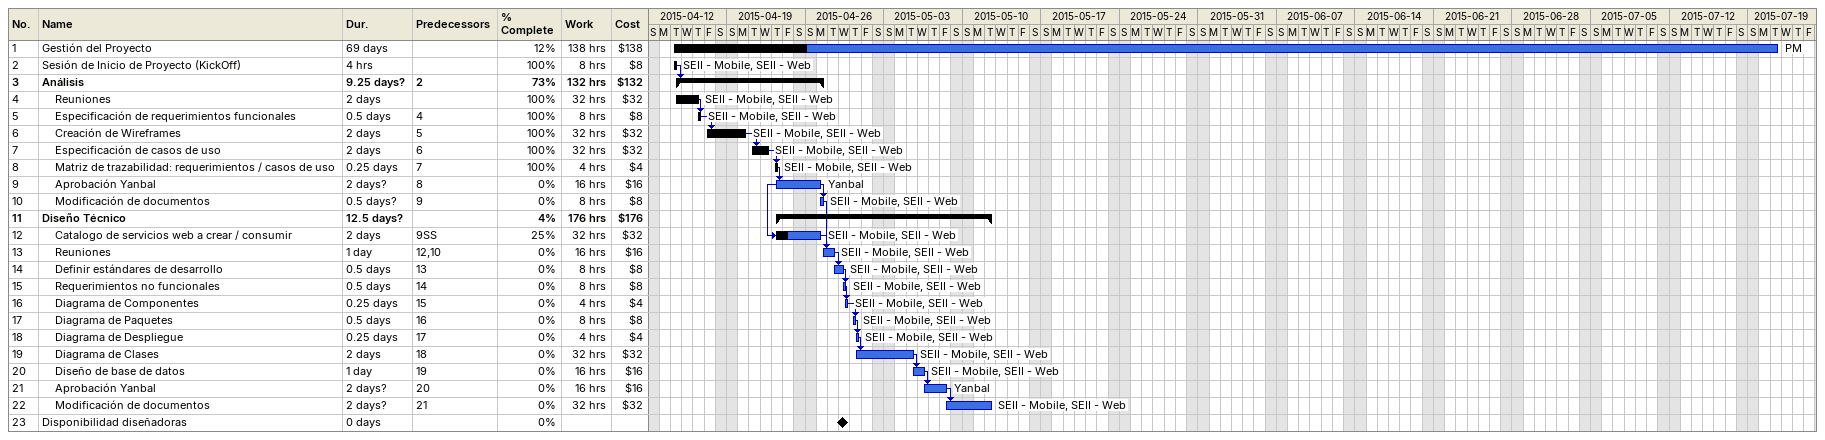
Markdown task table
| ID | Level | Task | Duration | Start | Finish | Predecessors | Resources | % complete | Work (h) | Cost ($) |
|---|---|---|---|---|---|---|---|---|---|---|
| 1 | 1 | Gestión del Proyecto | 69d | 2015-04-14 | 2015-07-21 |  | PM | 12 | 138 | 138 |
| 2 | 1 | Sesión de Inicio de Proyecto (KickOff) | 4h | 2015-04-14 | 2015-04-14 |  | SEII - Mobile, SEII - Web | 100 | 8 | 8 |
| 3 | 1 | **Análisis** | 9.25d? | 2015-04-14 | 2015-04-27 | 2 |  | 73 | 132 | 132 |
| 4 | 2 | Reuniones | 2d | 2015-04-14 | 2015-04-16 |  | SEII - Mobile, SEII - Web | 100 | 32 | 32 |
| 5 | 2 | Especificación de requerimientos funcionales | 0.5d | 2015-04-16 | 2015-04-16 | 4 | SEII - Mobile, SEII - Web | 100 | 8 | 8 |
| 6 | 2 | Creación de Wireframes | 2d | 2015-04-17 | 2015-04-20 | 5 | SEII - Mobile, SEII - Web | 100 | 32 | 32 |
| 7 | 2 | Especificación de casos de uso | 2d | 2015-04-21 | 2015-04-22 | 6 | SEII - Mobile, SEII - Web | 100 | 32 | 32 |
| 8 | 2 | Matriz de trazabilidad: requerimientos / casos de uso | 0.25d | 2015-04-23 | 2015-04-23 | 7 | SEII - Mobile, SEII - Web | 100 | 4 | 4 |
| 9 | 2 | Aprobación Yanbal | 2d? | 2015-04-23 | 2015-04-27 | 8 | Yanbal | 0 | 16 | 16 |
| 10 | 2 | Modificación de documentos | 0.5d? | 2015-04-27 | 2015-04-27 | 9 | SEII - Mobile, SEII - Web | 0 | 8 | 8 |
| 11 | 1 | **Diseño Técnico** | 12.5d? | 2015-04-23 | 2015-05-12 |  |  | 4 | 176 | 176 |
| 12 | 2 | Catalogo de servicios web a crear / consumir | 2d | 2015-04-23 | 2015-04-27 | 9SS | SEII - Mobile, SEII - Web | 25 | 32 | 32 |
| 13 | 2 | Reuniones | 1d | 2015-04-27 | 2015-04-28 | 12, 10 | SEII - Mobile, SEII - Web | 0 | 16 | 16 |
| 14 | 2 | Definir estándares de desarrollo | 0.5d | 2015-04-28 | 2015-04-29 | 13 | SEII - Mobile, SEII - Web | 0 | 8 | 8 |
| 15 | 2 | Requerimientos no funcionales | 0.5d | 2015-04-29 | 2015-04-29 | 14 | SEII - Mobile, SEII - Web | 0 | 8 | 8 |
| 16 | 2 | Diagrama de Componentes | 0.25d | 2015-04-29 | 2015-04-29 | 15 | SEII - Mobile, SEII - Web | 0 | 4 | 4 |
| 17 | 2 | Diagrama de Paquetes | 0.5d | 2015-04-30 | 2015-04-30 | 16 | SEII - Mobile, SEII - Web | 0 | 8 | 8 |
| 18 | 2 | Diagrama de Despliegue | 0.25d | 2015-04-30 | 2015-04-30 | 17 | SEII - Mobile, SEII - Web | 0 | 4 | 4 |
| 19 | 2 | Diagrama de Clases | 2d | 2015-04-30 | 2015-05-05 | 18 | SEII - Mobile, SEII - Web | 0 | 32 | 32 |
| 20 | 2 | Diseño de base de datos | 1d | 2015-05-05 | 2015-05-06 | 19 | SEII - Mobile, SEII - Web | 0 | 16 | 16 |
| 21 | 2 | Aprobación Yanbal | 2d? | 2015-05-06 | 2015-05-08 | 20 | Yanbal | 0 | 16 | 16 |
| 22 | 2 | Modificación de documentos | 2d? | 2015-05-08 | 2015-05-12 | 21 | SEII - Mobile, SEII - Web | 0 | 32 | 32 |
| 23 | 1 | Disponibilidad diseñadoras | 0d | 2015-04-29 | 2015-04-29 |  |  | 0 |  |  |
